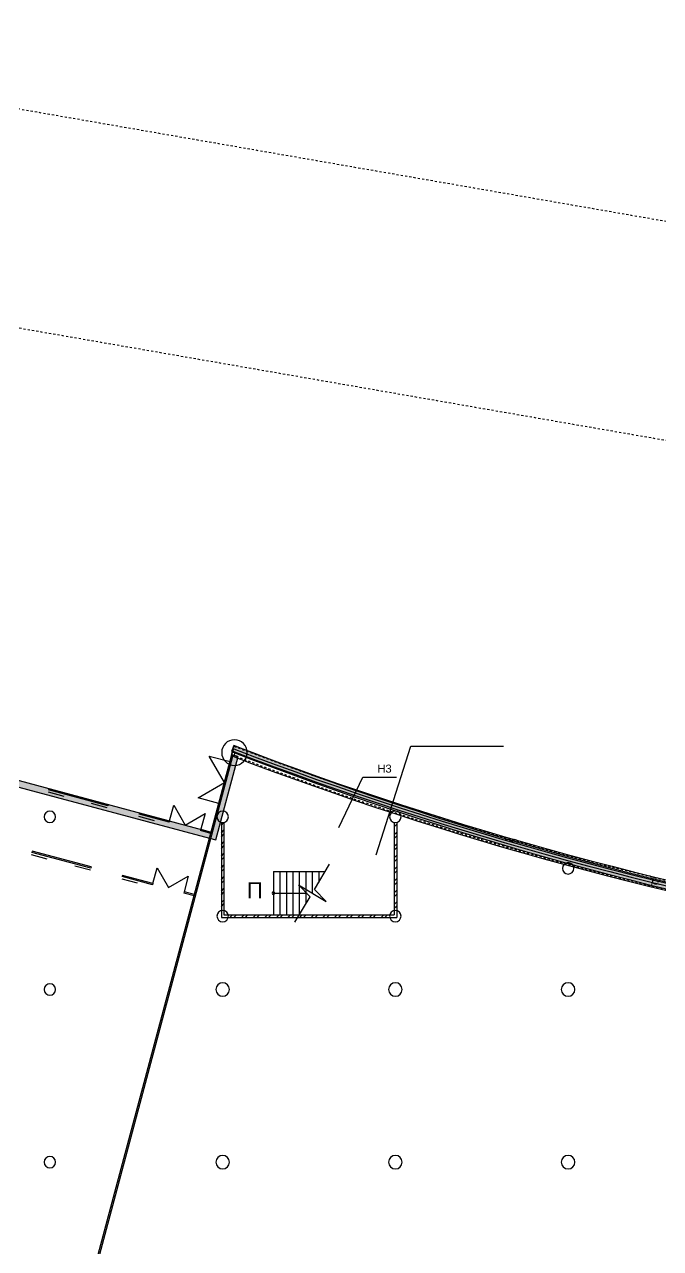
# Model space of a CAD drawing. Header units: metres. Extents: x 183920 to 188551, y 20757 to 23715.
# Drawn here: x 184410.2 to 184439.6, y 20985.4 to 21042.1 of the extents above; entities that cross this region are included whole.
import ezdxf

# ---------------------------------------------------------------- set-up
doc = ezdxf.new("R2010")
doc.units = ezdxf.units.M
for name, pattern in [('Path offset', [0.022225, 0.00635, -0.003175, 0.00635, -0.003175, 0, -0.003175]), ('Property boundary', [0.00111125, 0.0003175, -0.00015875, 0.0003175, -0.00015875, 0, -0.00015875]), ('RayonDimensionSideLines', [0.02, 0, -0.02]), ('Style_18', [0]), ('Style_19', [0]), ('Style_22', [0]), ('Style_24', [0]), ('Style_29', [4.7625e-07, 3.175e-07, -1.5875e-07]), ('Wall Style 01', [0])]:
    doc.linetypes.add(name, pattern=pattern)
for name, color, linetype, true_color in [('0_1', 7, 'Continuous', 0x000000), ('brick', 12, 'Continuous', 0xbd0000), ('COLON', 5, 'Continuous', 0x0000ff), ('DOORS', 8, 'Continuous', 0x414141), ('DRAW', 7, 'Continuous', 0xffffff), ('Glass', 4, 'Continuous', 0x00ffff), ('MONOLIT', 7, 'Continuous', 0x691639), ('SENDVICH', 2, 'Continuous', 0xffff00), ('TEXT', 2, 'Continuous', 0xffff00), ('Walls', 7, 'Continuous', 0x68db4c), ('Zoning', 7, 'Continuous', 0x47d2e2)]:
    doc.layers.add(name, color=color, linetype=linetype, true_color=true_color)
doc.styles.add('Style_23', font='', dxfattribs={"height": 0.288})
doc.styles.add('Style_32', font='', dxfattribs={"height": 0.288})
doc.styles.add('Style_8', font='', dxfattribs={"height": 0.7417068750000001})
doc.styles.add('Style_9', font='', dxfattribs={"height": 0.3708534375})
doc.styles.get('Style_23').set_extended_font_data('arial')
doc.styles.get('Style_32').set_extended_font_data('arial')
doc.styles.get('Style_8').set_extended_font_data('arial')
doc.styles.get('Style_9').set_extended_font_data('arial')
doc.dimstyles.new('Style_12', dxfattribs={"dimtxt": 0.288, "dimasz": 0.002, "dimexe": 0.002, "dimexo": 0, "dimgap": 0.001, "dimtad": 0, "dimtih": 1, "dimtoh": 1, "dimdec": 0, "dimrnd": 1, "dimzin": 0, "dimdsep": 46, "dimtxsty": 'Style_32', "dimcen": 0.09, "dimadec": 0, "dimazin": 0, "dimtfac": 1, "dimtdec": 4, "dimtix": 1, "dimtofl": 0, "dimtmove": 2, "dimatfit": 3, "dimfxl": 1, "dimtolj": 1, "dimtzin": 0, "dimlwd": 5, "dimlwe": 5, "dimarcsym": 0})
doc.dimstyles.new('Style_3', dxfattribs={"dimtxt": 0.288, "dimasz": 0.002, "dimexe": 0.002, "dimexo": 0, "dimgap": 0.001, "dimtad": 0, "dimtih": 1, "dimtoh": 1, "dimdec": 0, "dimrnd": 1, "dimzin": 0, "dimdsep": 46, "dimtxsty": 'Style_23', "dimcen": 0.09, "dimadec": 0, "dimazin": 0, "dimtfac": 1, "dimtdec": 4, "dimtix": 1, "dimtofl": 0, "dimtmove": 2, "dimatfit": 3, "dimfxl": 1, "dimtolj": 1, "dimtzin": 0, "dimlwd": 5, "dimlwe": 5, "dimarcsym": 0})

# ---------------------------------------------------------------- blocks, each defined once
blk = doc.blocks.new('*D120')
at = {"layer": 'Defpoints', "color": 0}
for p in [(184432.4561696773, 21004.3087078481), (184432.4883785734, 21004.41910525303), (184432.7863179321, 21004.3321802221)]:
    blk.add_point(p, dxfattribs=at)
at = {"layer": 'Glass', "color": 0, "linetype": 'RayonDimensionSideLines', "lineweight": 5}
for p, q in [((184432.4561696773, 21004.3087078481), (184432.7560289909, 21004.22122266246)), ((184432.4883785734, 21004.41910525303), (184432.7882378869, 21004.33162006739))]:
    blk.add_line(p, q, dxfattribs=at)
at = {"layer": 'Glass', "color": 0, "lineweight": 5}
blk.add_line((184432.7546691907, 21004.22370277204), (184432.7857577774, 21004.33026026723), dxfattribs=at)
at = {"layer": 'Glass', "color": 0}
for points in [[(184432.7860777699, 21004.33016690811), (184432.7854377849, 21004.33035362635), (184432.7863179321, 21004.3321802221)], [(184432.7543491982, 21004.22379613116), (184432.7549891832, 21004.22360941293), (184432.754109036, 21004.22178281717)]]:
    blk.add_solid(points, dxfattribs=at)
at = {"layer": 'Glass', "color": 0, "insert": (184432.909410212, 21004.23637030284), "char_height": 0.288, "attachment_point": 5, "rotation": 73.73517832345469, "style": 'Style_23'}
blk.add_mtext('\\A1;0 ', dxfattribs=at)
blk = doc.blocks.new('*D140')
at = {"layer": 'Defpoints', "color": 0}
for p in [(184439.0729875866, 21002.6471739997), (184438.9580165206, 21002.18114647479), (184439.2073741792, 21002.11962882983)]:
    blk.add_point(p, dxfattribs=at)
at = {"layer": 'TEXT', "color": 0, "linetype": 'RayonDimensionSideLines', "lineweight": 5}
for p, q in [((184439.0729875866, 21002.6471739997), (184439.3242870265, 21002.58517730863)), ((184438.9580165206, 21002.18114647479), (184439.2093159605, 21002.11914978372))]:
    blk.add_line(p, q, dxfattribs=at)
at = {"layer": 'TEXT', "color": 0, "lineweight": 5}
blk.add_line((184439.3218661991, 21002.58371457339), (184439.2078532253, 21002.12157061118), dxfattribs=at)
at = {"layer": 'TEXT', "color": 0}
for points in [[(184439.2075295951, 21002.1216504522), (184439.2081768555, 21002.12149077016), (184439.2073741792, 21002.11962882983)], [(184439.3221898293, 21002.58363473237), (184439.3215425689, 21002.5837944144), (184439.3223452452, 21002.58565635474)]]:
    blk.add_solid(points, dxfattribs=at)
at = {"layer": 'TEXT', "color": 0, "insert": (184439.4056388603, 21002.31791174941), "char_height": 0.288, "attachment_point": 5, "rotation": 256.1416076440301, "style": 'Style_32'}
blk.add_mtext('\\A1;0 ', dxfattribs=at)

msp = doc.modelspace()

# ---------------------------------------------------------------- hatches: boundary and pattern name
at = {"layer": 'DRAW'}
h = msp.add_hatch(dxfattribs=at)
h.set_pattern_fill('PATTERN_6', color=256, scale=0.04, style=0, pattern_type=2)
h.set_pattern_definition([(45, (-3.6, 82), (-0.2694076836320746, 0.2694076836320746), []), (45, (-3.420394800000009, 82), (-0.2694076836320746, 0.2694076836320746), [])])
edge = h.paths.add_edge_path(flags=0)
edge.add_arc((184419.3674337186, 21005.36154259402), 0.2650000001039544, 269.99999999843834, 283.0861047571026, ccw=False)
edge.add_line((184419.3674337186, 21005.09654259391), (184419.3674337186, 21001.02654259391))
edge.add_arc((184419.3674337187, 21000.76154259378), 0.2650000001324825, 76.91389524707881, 90.0000000042379, ccw=False)
edge.add_line((184419.4274337187, 21001.0196607839), (184419.4274337187, 21005.10342440393))
edge.add_line((184419.4274337187, 21005.10342440393), (184419.4274337187, 21005.10342440393))
edge = h.paths.add_edge_path(flags=0)
edge.add_arc((184419.3674337186, 21005.36154259388), 0.2649999999741739, 256.913895239679, 269.9999999984875, ccw=False)
edge.add_line((184419.3074337186, 21005.10342440393), (184419.3074337186, 21001.0196607839))
edge.add_arc((184419.3674337186, 21000.76154259394), 0.2649999999723549, 89.9999999980837, 103.08610475689221, ccw=False)
edge.add_line((184419.3674337186, 21001.02654259391), (184419.3674337186, 21005.09654259391))
edge.add_line((184419.3674337186, 21005.09654259391), (184419.3674337186, 21005.09654259391))
h = msp.add_hatch(dxfattribs=at)
h.set_pattern_fill('PATTERN_0', color=256, scale=0.04, style=0, pattern_type=2)
h.set_pattern_definition([(45, (-3.600000000000116, 82), (-0.2694076836320746, 0.2694076836320746), []), (45, (-3.420394800000009, 82), (-0.2694076836320746, 0.2694076836320746), [])])
edge = h.paths.add_edge_path(flags=0)
edge.add_line((184427.1093155291, 21000.8215425958), (184422.8034337187, 21000.8215425958))
edge.add_line((184422.8034337187, 21000.8215425958), (184422.7314337186, 21000.7015425958))
edge.add_line((184422.7314337186, 21000.7015425958), (184427.1093155282, 21000.7015425958))
edge.add_arc((184427.3674337186, 21000.76154259396), 0.2649999999979819, 180.0000000102578, 193.086104349797, ccw=False)
edge.add_arc((184427.3674337187, 21000.76154259388), 0.2650000000067307, 166.9138948166566, 179.9999999930862, ccw=False)
edge.add_line((184427.1093155291, 21000.8215425958), (184427.1093155291, 21000.8215425958))
edge = h.paths.add_edge_path(flags=0)
edge.add_arc((184427.3674337186, 21005.36154259395), 0.2650000000390767, 256.9138952412636, 283.0861047587364, ccw=False)
edge.add_line((184427.3074337186, 21005.10342440393), (184427.3074337186, 21001.0196607839))
edge.add_arc((184427.3674337186, 21000.76154259386), 0.2650000000539876, 76.91389524201298, 103.08610475798702, ccw=False)
edge.add_line((184427.4274337187, 21001.0196607839), (184427.4274337187, 21005.10342440393))
edge.add_line((184427.4274337187, 21005.10342440393), (184427.4274337187, 21005.10342440393))
edge = h.paths.add_edge_path(flags=0)
edge.add_line((184422.8034337187, 21000.8215425958), (184419.6255519082, 21000.8215425958))
edge.add_arc((184419.3674337186, 21000.76154259388), 0.2650000000063605, 6.9044858719280455e-09, 13.086105183352515, ccw=False)
edge.add_arc((184419.3674337187, 21000.76154259383), 0.2649999999831762, -13.086104322372023, 1.7179786482302006e-08, ccw=False)
edge.add_line((184419.6255519091, 21000.7015425958), (184422.7314337186, 21000.7015425958))
edge.add_line((184422.7314337186, 21000.7015425958), (184422.8034337187, 21000.8215425958))
edge.add_line((184422.8034337187, 21000.8215425958), (184422.8034337187, 21000.8215425958))
at = {"layer": 'Walls', "transparency": 33554483}
h = msp.add_hatch(color=256, dxfattribs=at)
edge = h.paths.add_edge_path(flags=0)
edge.add_arc((184477.7270536855, 21156.71350802558), 159.2481253655851, 248.6581787509293, 272.0351734044439)
edge.add_line((184483.3824336098, 20997.56583411746), (184483.3824335997, 20997.86602383002))
edge.add_arc((184477.7270536855, 21156.71350802559), 158.9481253655945, 248.65817875092858, 272.03901622472284, ccw=False)
edge.add_line((184419.8808729068, 21008.665117536), (184419.7716935491, 21008.38568978531))
edge.add_line((184419.7716935491, 21008.38568978531), (184419.7716935491, 21008.38568978531))
for points in [[(184406.1050590402, 21007.75568587004), (184406.1937246683, 21008.04251002287), (184406.4837057374, 21007.96478828933), (184418.8370925211, 21004.65379064699), (184418.7594267249, 21004.364018281), (184406.1050590402, 21007.75568587004)], [(184418.7594267249, 21004.364018281), (184418.8370925211, 21004.65379064699), (184419.7974436161, 21008.23687641353), (184420.0872159821, 21008.1592106173), (184419.0491990908, 21004.28635248478), (184418.7594267249, 21004.364018281)]]:
    msp.add_hatch(color=256, dxfattribs=at).paths.add_polyline_path(points, flags=0)

# ---------------------------------------------------------------- linework, layer by layer
at = {"layer": '0_1', "linetype": 'Style_19'}
for points in [[(184421.7174337186, 21002.8215425958), (184424.1174337186, 21002.8215425958)], [(184421.7174337186, 21002.8215425958), (184421.7174337186, 21000.8215425958)], [(184422.0174337187, 21002.8215425958), (184422.0174337187, 21000.8215425958)], [(184422.3174337187, 21002.8215425958), (184422.3174337187, 21000.8215425958)], [(184422.6174337186, 21002.8215425958), (184422.6174337186, 21000.8215425958)], [(184422.7116354165, 21000.47854542551), (184423.4145345676, 21001.65004401065), (184422.8773922855, 21002.20556745571), (184424.1574751518, 21001.43751773589), (184423.6203328697, 21001.99304118094), (184424.3232320208, 21003.16453976608)], [(184422.9174337187, 21002.8215425958), (184422.9174337187, 21000.8215425958)], [(184423.2174337186, 21002.8215425958), (184423.2174337186, 21001.3215425958)], [(184423.5174337187, 21002.8215425958), (184423.5174337187, 21001.8215425958)], [(184423.8174337187, 21002.8215425958), (184423.8174337187, 21002.3215425958)], [(184421.7174337186, 21001.8215425958), (184422.2765603081, 21001.8215425958), (184423.2765603081, 21001.8215425958)], [(184421.7174337186, 21000.8215425958), (184422.9174337187, 21000.8215425958)]]:
    msp.add_lwpolyline(points, dxfattribs=at)
msp.add_lwpolyline([(184421.6574337186, 21001.8215425958, 1), (184421.7774337186, 21001.8215425958, 1), (184421.6574337186, 21001.8215425958)], format="xyb", close=True, dxfattribs=at)
at = {"layer": 'brick', "linetype": 'Style_19'}
for points in [[(184419.3074337186, 21005.1115425958), (184419.3074337186, 21000.7015425958)], [(184419.4274337187, 21005.1115425958), (184419.4274337187, 21000.8215425958)], [(184427.3074337186, 21005.1115425958), (184427.3074337186, 21000.8215425958)], [(184427.4274337187, 21005.1115425958), (184427.4274337187, 21000.7015425958)], [(184419.3074337186, 21000.7015425958), (184427.4274337187, 21000.7015425958)], [(184419.4274337187, 21000.8215425958), (184427.3074337186, 21000.8215425958)]]:
    msp.add_lwpolyline(points, dxfattribs=at)
at = {"layer": 'COLON', "linetype": 'Style_19'}
for points in [[(184411.1024337187, 21005.36154259391, 0.9999999999999999), (184411.6324337187, 21005.36154259391, 0.9999999999999999), (184411.1024337187, 21005.36154259391)], [(184419.1024337187, 21005.36154259391, 0.9999999999999999), (184419.6324337187, 21005.36154259391, 0.9999999999999999), (184419.1024337187, 21005.36154259391)], [(184427.1024337187, 21005.36154259391, 0.9999999999999999), (184427.6324337187, 21005.36154259391, 0.9999999999999999), (184427.1024337187, 21005.36154259391)], [(184435.1024337187, 21002.97172013277, 0.9999999999999999), (184435.6324337187, 21002.97172013277, 0.9999999999999999), (184435.1024337187, 21002.97172013277)], [(184419.1024337187, 21000.76154259391, 0.9999999999999999), (184419.6324337187, 21000.76154259391, 0.9999999999999999), (184419.1024337187, 21000.76154259391)], [(184427.1024337187, 21000.76154259391, 0.9999999999999999), (184427.6324337187, 21000.76154259391, 0.9999999999999999), (184427.1024337187, 21000.76154259391)], [(184411.1024337187, 20997.36154259391, 0.9999999999999999), (184411.6324337187, 20997.36154259391, 0.9999999999999999), (184411.1024337187, 20997.36154259391)], [(184411.1024337187, 20989.36154259391, 0.9999999999999999), (184411.6324337187, 20989.36154259391, 0.9999999999999999), (184411.1024337187, 20989.36154259391)]]:
    msp.add_lwpolyline(points, format="xyb", close=True, dxfattribs=at)
at = {"layer": 'COLON', "linetype": 'Style_18'}
for points in [[(184419.0524337187, 20997.36154259391, 0.9999999999999999), (184419.6824337186, 20997.36154259391, 0.9999999999999999), (184419.0524337187, 20997.36154259391)], [(184427.0524337187, 20997.36154259391, 0.9999999999999999), (184427.6824337186, 20997.36154259391, 0.9999999999999999), (184427.0524337187, 20997.36154259391)], [(184435.0524337187, 20997.36154259391, 0.9999999999999999), (184435.6824337186, 20997.36154259391, 0.9999999999999999), (184435.0524337187, 20997.36154259391)], [(184419.0524337187, 20989.36154259391, 0.9999999999999999), (184419.6824337186, 20989.36154259391, 0.9999999999999999), (184419.0524337187, 20989.36154259391)], [(184427.0524337187, 20989.36154259391, 0.9999999999999999), (184427.6824337186, 20989.36154259391, 0.9999999999999999), (184427.0524337187, 20989.36154259391)], [(184435.0524337187, 20989.36154259391, 0.9999999999999999), (184435.6824337186, 20989.36154259391, 0.9999999999999999), (184435.0524337187, 20989.36154259391)]]:
    msp.add_lwpolyline(points, format="xyb", close=True, dxfattribs=at)
at = {"layer": 'DOORS', "linetype": 'Style_24'}
msp.add_lwpolyline([(184420.5060658057, 21008.33653495979, 1), (184419.3221255419, 21008.33653495979, 1), (184420.5060658057, 21008.33653495979)], format="xyb", close=True, dxfattribs=at)
at = {"layer": 'Glass', "linetype": 'Style_19'}
for points in [[(184412.3553542389, 20980.39855577721), (184419.7843991473, 21008.18808150039)], [(184412.4077608733, 20980.36226999498), (184419.8407473507, 21008.1665397847)], [(184419.1953442594, 21005.9846322083), (184418.2294350882, 21006.24351340296), (184419.4542254541, 21006.95054137952), (184418.7471974776, 21008.17533174541), (184419.7131066488, 21007.91645055074)], [(184419.7131066488, 21007.91645055074), (184419.7710718782, 21007.90091481686)], [(184411.3226816271, 21006.6678291604), (184411.3071484679, 21006.60987468719)], [(184414.044435579, 21005.87621748614), (184411.3071484679, 21006.60987468719)], [(184411.3226816271, 21006.6678291604), (184414.0599687383, 21005.93417195934)], [(184411.2812598692, 21006.51328389853), (184412.0056907842, 21006.31911940797)], [(184414.0185469803, 21005.77962669747), (184413.2941160653, 21005.97379118804)], [(184414.0599687383, 21005.93417195934), (184414.044435579, 21005.87621748614)], [(184415.5088305683, 21005.54584297821), (184415.493297409, 21005.48788850501)], [(184416.8938638447, 21005.11250382326), (184415.493297409, 21005.48788850501)], [(184415.5088305683, 21005.54584297821), (184416.9093970039, 21005.17045829646)], [(184416.9093970039, 21005.17045829646), (184417.1035614945, 21005.89488921145), (184417.6338279189, 21004.97629380589), (184418.5524233245, 21005.50656023033), (184418.3582588339, 21004.78212931533)], [(184419.1953442594, 21005.9846322083), (184419.2532999033, 21005.96909904352)], [(184415.4674088102, 21005.39129771635), (184416.1918397252, 21005.19713322579)], [(184416.9093970039, 21005.17045829646), (184416.8938638447, 21005.11250382326)], [(184418.3582588339, 21004.78212931533), (184418.3427256747, 21004.72417484213)], [(184418.8254569956, 21004.59479151645), (184418.3427256747, 21004.72417484213)], [(184418.3582588339, 21004.78212931533), (184418.8409901549, 21004.65274598965)], [(184410.5460236649, 21003.7701055004), (184410.5304905056, 21003.7121510272)], [(184413.283310776, 21003.03644829935), (184410.5460236649, 21003.7701055004)], [(184410.5046019069, 21003.61556023854), (184411.2290328219, 21003.42139574798)], [(184413.2677776168, 21002.97849382615), (184410.5304905056, 21003.7121510272)], [(184413.241889018, 21002.88190303748), (184412.517458103, 21003.07606752804)], [(184413.283310776, 21003.03644829935), (184413.2677776168, 21002.97849382615)], [(184414.732172606, 21002.64811931822), (184414.7166394468, 21002.59016484502)], [(184416.1327390417, 21002.27273463647), (184414.732172606, 21002.64811931822)], [(184416.1327390417, 21002.27273463647), (184416.3269035322, 21002.99716555146), (184416.8571699567, 21002.07857014591), (184417.7757653622, 21002.60883657034), (184417.5816008717, 21001.88440565534)], [(184414.690750848, 21002.49357405635), (184415.415181763, 21002.29940956579)], [(184416.1172058824, 21002.21478016327), (184414.7166394468, 21002.59016484502)], [(184416.1327390417, 21002.27273463647), (184416.1172058824, 21002.21478016327)], [(184417.5816008717, 21001.88440565534), (184417.5660677124, 21001.82645118214)], [(184418.0487990334, 21001.69706785645), (184417.5660677124, 21001.82645118214)], [(184418.0643321926, 21001.75502232965), (184417.5816008717, 21001.88440565534)]]:
    msp.add_lwpolyline(points, dxfattribs=at)
at = {"layer": 'MONOLIT', "linetype": 'Style_19'}
msp.add_lwpolyline([(184419.8808729068, 21008.665117536), (184419.7562272218, 21008.19886049844)], dxfattribs=at)
for points in [[(184419.8808729068, 21008.665117536, 0.101015751091681), (184483.9474337187, 20998.03114844763)], [(184419.7562272218, 21008.19886049844, 0.1001653328900629), (184483.4674337186, 20997.53388090235)]]:
    msp.add_lwpolyline(points, format="xyb", dxfattribs=at)
at = {"layer": 'MONOLIT', "linetype": 'Style_29'}
for points in [[(184419.9013130734, 21008.62541666183, 0.1009155918912349), (184483.9174355909, 20998.00025984464)], [(184419.7974436161, 21008.23687641353, 0.1002069372333994), (184483.5174328808, 20997.58584383068)]]:
    msp.add_lwpolyline(points, format="xyb", dxfattribs=at)
at = {"layer": 'SENDVICH', "linetype": 'Style_19'}
for points in [[(184419.7843991473, 21008.18808150039), (184419.8402284442, 21008.39691987736)], [(184419.8402284442, 21008.39691987736), (184419.8831156546, 21008.50899434896)], [(184419.8977054174, 21008.14727936008), (184419.9529263412, 21008.3538420208)], [(184419.7843991473, 21008.18808150039), (184419.8977054174, 21008.14727936008)]]:
    msp.add_lwpolyline(points, dxfattribs=at)
for points in [[(184419.8402284442, 21008.39691987736, 0.1004987626390519), (184483.6824337186, 20997.75642721026)], [(184419.8831156546, 21008.50899434896, 0.1006919142365487), (184483.8024337187, 20997.88077170794)]]:
    msp.add_lwpolyline(points, format="xyb", dxfattribs=at)
at = {"layer": 'TEXT', "linetype": 'Style_19'}
msp.add_lwpolyline([(184426.4757374481, 21003.59718780419), (184428.0844542787, 21008.63728198139), (184432.3744542787, 21008.63728198139)], dxfattribs=at)
at = {"layer": 'TEXT', "linetype": 'Style_22'}
msp.add_lwpolyline([(184424.7462192188, 21004.8599366553), (184425.8631052796, 21007.20269484351), (184427.4231052796, 21007.20269484351)], dxfattribs=at)
at = {"layer": 'Walls', "linetype": 'Wall Style 01'}
msp.add_lwpolyline([(184483.3824335997, 20997.86602383002, -0.1023735534542394), (184419.8808729068, 21008.665117536), (184419.7716935491, 21008.38568978531, 0.1023566102878851), (184483.3824336098, 20997.56583411746)], format="xyb", dxfattribs=at)
for points in [[(184406.1937246683, 21008.04251002287), (184406.1050590402, 21007.75568587004), (184418.7594267249, 21004.364018281)], [(184406.4837057374, 21007.96478828933), (184418.8370925211, 21004.65379064699)], [(184418.7594267249, 21004.364018281), (184419.0491990908, 21004.28635248478), (184420.0872159821, 21008.1592106173), (184419.7974436161, 21008.23687641353), (184418.8370925211, 21004.65379064699)]]:
    msp.add_lwpolyline(points, dxfattribs=at)
at = {"layer": 'Zoning', "linetype": 'Property boundary'}
msp.add_lwpolyline([(184519.884760662, 20777.95802801479), (184519.5419156701, 21019.11061999849), (184334.7705200097, 21051.19555882601), (184225.3296017053, 21051.19555881075), (184225.3293673303, 20803.84095248751), (184519.8847606621, 20777.95802801479)], close=True, dxfattribs=at)
msp.add_lwpolyline([(184519.884760662, 20777.95802801479), (184519.5419156701, 21019.11061999849), (184334.7705200097, 21051.19555882601), (184225.3296017053, 21051.19555881075), (184225.3293673303, 20803.84095248751), (184519.8847606621, 20777.95802801479)], close=True, dxfattribs=at)
at = {"layer": 'Zoning', "linetype": 'Path offset'}
msp.add_lwpolyline([(184509.8871510413, 20788.87506204954), (184509.5545236203, 21010.69525130818), (184333.908734791, 21041.19555882676), (184235.3295923039, 21041.19555882386), (184235.3293761996, 20813.00077257849), (184509.8871510413, 20788.87506204954)], close=True, dxfattribs=at)

# ---------------------------------------------------------------- texts
at = {"layer": 'TEXT', "attachment_point": 8}
for s, insert, char_height, width, style in [(' Н3', (184426.7929114187, 21007.40269484351), 0.3708534375, 0.8399915854193023, 'Style_9'), ('П', (184420.8596926749, 21001.58979217097), 0.7417068750000001, 0.629993689064504, 'Style_8')]:
    msp.add_mtext(s, dxfattribs=dict(at, insert=insert, char_height=char_height, width=width, style=style))

# ---------------------------------------------------------------- dimensions: what is measured, and where the dimension line sits
at = {"layer": 'Glass'}
dim = msp.add_linear_dim(base=(184432.7863179321, 21004.3321802221), p1=(184432.4561696773, 21004.3087078481), p2=(184432.4883785734, 21004.41910525303), angle=73.73517829790087, dimstyle='Style_3', override={"dimpost": ' '}, dxfattribs=at)
dim.commit()
dim.dimension.update_dxf_attribs({"geometry": '*D120', "text_midpoint": (184432.909410212, 21004.23637030284), "dimtype": 161, "text_rotation": 73.73517832345469})
at = {"layer": 'TEXT'}
dim = msp.add_linear_dim(base=(184439.2073741792, 21002.11962882983), p1=(184439.0729875866, 21002.6471739997), p2=(184438.9580165206, 21002.18114647479), angle=256.1416076458919, dimstyle='Style_12', override={"dimpost": ' '}, dxfattribs=at)
dim.commit()
dim.dimension.update_dxf_attribs({"geometry": '*D140', "text_midpoint": (184439.4056388603, 21002.31791174941), "dimtype": 161, "text_rotation": -103.8583923559699})

doc.saveas('drawing.dxf')
